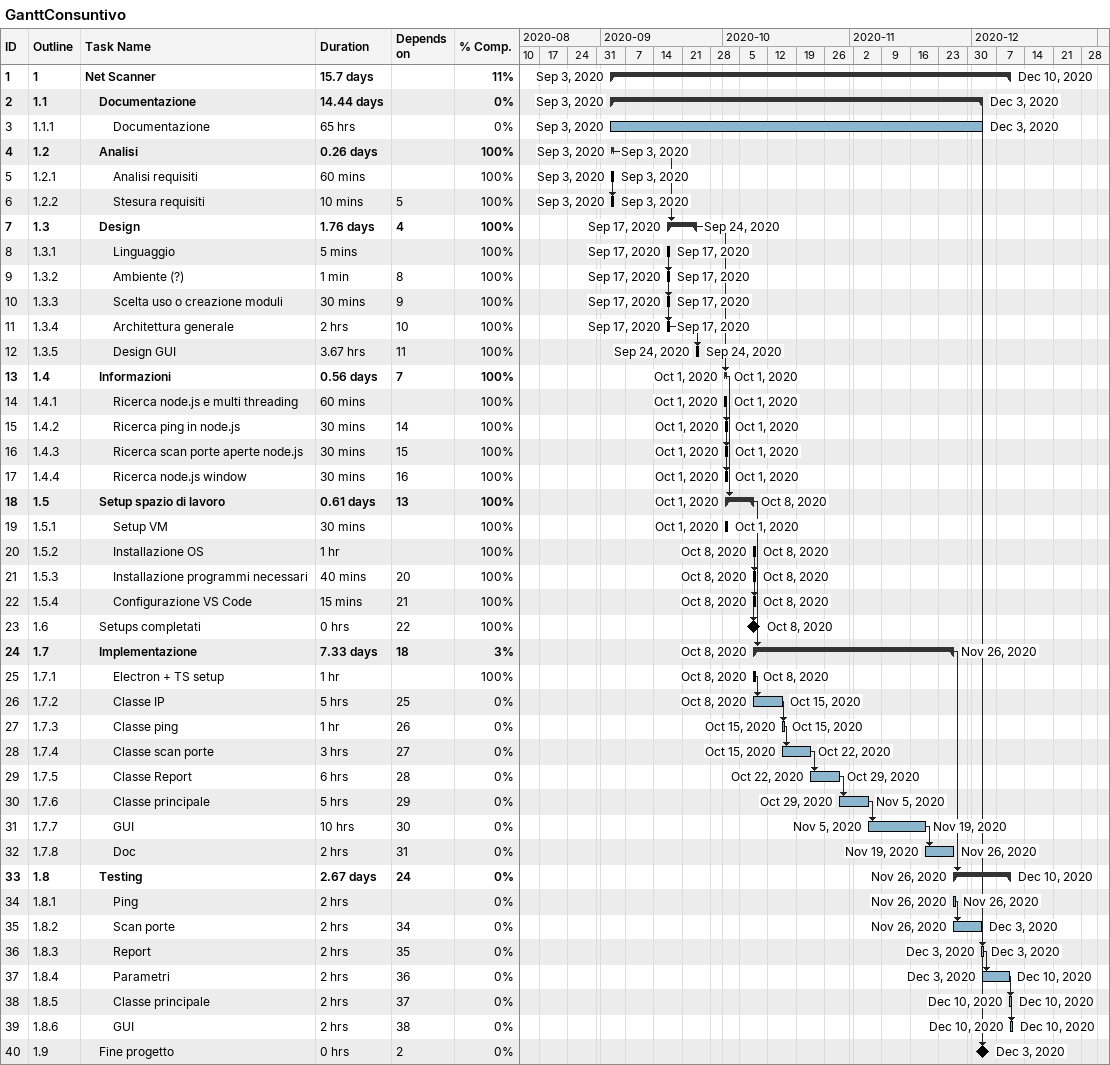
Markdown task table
GanttConsuntivo

| ID | WBS | Task | Duration | Start | Finish | Predecessors | % complete |
|---|---|---|---|---|---|---|---|
| 1 | 1 | **Net Scanner** | 15.7d | 2020-09-03 | 2020-12-10 |  | 11 |
| 2 | 1.1 | **Documentazione** | 14.44d | 2020-09-03 | 2020-12-03 |  | 0 |
| 3 | 1.1.1 | Documentazione | 65h | 2020-09-03 | 2020-12-03 |  | 0 |
| 4 | 1.2 | **Analisi** | 0.26d | 2020-09-03 | 2020-09-03 |  | 100 |
| 5 | 1.2.1 | Analisi requisiti | 60min | 2020-09-03 | 2020-09-03 |  | 100 |
| 6 | 1.2.2 | Stesura requisiti | 10min | 2020-09-03 | 2020-09-03 | 5 | 100 |
| 7 | 1.3 | **Design** | 1.76d | 2020-09-17 | 2020-09-24 | 4 | 100 |
| 8 | 1.3.1 | Linguaggio | 5min | 2020-09-17 | 2020-09-17 |  | 100 |
| 9 | 1.3.2 | Ambiente (?) | 1min | 2020-09-17 | 2020-09-17 | 8 | 100 |
| 10 | 1.3.3 | Scelta uso o creazione moduli | 30min | 2020-09-17 | 2020-09-17 | 9 | 100 |
| 11 | 1.3.4 | Architettura generale | 2h | 2020-09-17 | 2020-09-17 | 10 | 100 |
| 12 | 1.3.5 | Design GUI | 3.67h | 2020-09-24 | 2020-09-24 | 11 | 100 |
| 13 | 1.4 | **Informazioni** | 0.56d | 2020-10-01 | 2020-10-01 | 7 | 100 |
| 14 | 1.4.1 | Ricerca node.js e multi threading | 60min | 2020-10-01 | 2020-10-01 |  | 100 |
| 15 | 1.4.2 | Ricerca ping in node.js | 30min | 2020-10-01 | 2020-10-01 | 14 | 100 |
| 16 | 1.4.3 | Ricerca scan porte aperte node.js | 30min | 2020-10-01 | 2020-10-01 | 15 | 100 |
| 17 | 1.4.4 | Ricerca node.js window | 30min | 2020-10-01 | 2020-10-01 | 16 | 100 |
| 18 | 1.5 | **Setup spazio di lavoro** | 0.61d | 2020-10-01 | 2020-10-08 | 13 | 100 |
| 19 | 1.5.1 | Setup VM | 30min | 2020-10-01 | 2020-10-01 |  | 100 |
| 20 | 1.5.2 | Installazione OS | 1h | 2020-10-08 | 2020-10-08 |  | 100 |
| 21 | 1.5.3 | Installazione programmi necessari | 40min | 2020-10-08 | 2020-10-08 | 20 | 100 |
| 22 | 1.5.4 | Configurazione VS Code | 15min | 2020-10-08 | 2020-10-08 | 21 | 100 |
| 23 | 1.6 | Setups completati | 0h | 2020-10-08 | 2020-10-08 | 22 | 100 |
| 24 | 1.7 | **Implementazione** | 7.33d | 2020-10-08 | 2020-11-26 | 18 | 3 |
| 25 | 1.7.1 | Electron + TS setup | 1h | 2020-10-08 | 2020-10-08 |  | 100 |
| 26 | 1.7.2 | Classe IP | 5h | 2020-10-08 | 2020-10-15 | 25 | 0 |
| 27 | 1.7.3 | Classe ping | 1h | 2020-10-15 | 2020-10-15 | 26 | 0 |
| 28 | 1.7.4 | Classe scan porte | 3h | 2020-10-15 | 2020-10-22 | 27 | 0 |
| 29 | 1.7.5 | Classe Report | 6h | 2020-10-22 | 2020-10-29 | 28 | 0 |
| 30 | 1.7.6 | Classe principale | 5h | 2020-10-29 | 2020-11-05 | 29 | 0 |
| 31 | 1.7.7 | GUI | 10h | 2020-11-05 | 2020-11-19 | 30 | 0 |
| 32 | 1.7.8 | Doc | 2h | 2020-11-19 | 2020-11-26 | 31 | 0 |
| 33 | 1.8 | **Testing** | 2.67d | 2020-11-26 | 2020-12-10 | 24 | 0 |
| 34 | 1.8.1 | Ping | 2h | 2020-11-26 | 2020-11-26 |  | 0 |
| 35 | 1.8.2 | Scan porte | 2h | 2020-11-26 | 2020-12-03 | 34 | 0 |
| 36 | 1.8.3 | Report | 2h | 2020-12-03 | 2020-12-03 | 35 | 0 |
| 37 | 1.8.4 | Parametri | 2h | 2020-12-03 | 2020-12-10 | 36 | 0 |
| 38 | 1.8.5 | Classe principale | 2h | 2020-12-10 | 2020-12-10 | 37 | 0 |
| 39 | 1.8.6 | GUI | 2h | 2020-12-10 | 2020-12-10 | 38 | 0 |
| 40 | 1.9 | Fine progetto | 0h | 2020-12-03 | 2020-12-03 | 2 | 0 |
